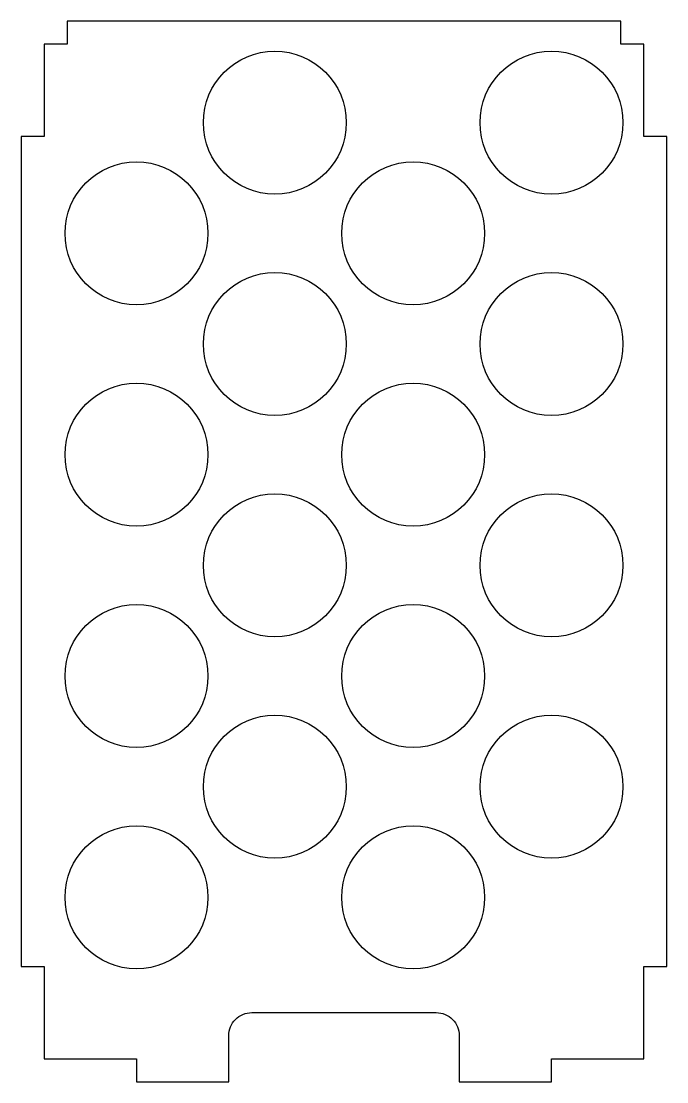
# Model space of a CAD drawing. Extents: x -70 to 70, y -115 to 115.
import ezdxf

# ---------------------------------------------------------------- set-up
doc = ezdxf.new("R2010")
doc.units = 0
doc.layers.get('0').update_dxf_attribs({"linetype": 'CONTINUOUS'})

msp = doc.modelspace()

# ---------------------------------------------------------------- linework, layer by layer
msp.add_lwpolyline([(-25, -115), (-25, -105, -0.414214), (-20, -100), (20, -100, -0.414214), (25, -105), (25, -115), (45, -115), (45, -110), (65, -110), (65, -90), (70, -90), (70, 90), (65, 90), (65, 110), (60, 110), (60, 115), (-60, 115), (-60, 110), (-65, 110), (-65, 90), (-70, 90), (-70, -90), (-65, -90), (-65, -110), (-45, -110), (-45, -115)], format="xyb", close=True)
for centre in [(-15, 93), (45, 93), (-45, 69), (15, 69), (-15, 45), (45, 45), (-45, 21), (15, 21), (-15, -3), (45, -3), (-45, -27), (15, -27), (-15, -51), (45, -51), (-45, -75), (15, -75)]:
    msp.add_circle(centre, 15.5)

doc.saveas('drawing.dxf')
